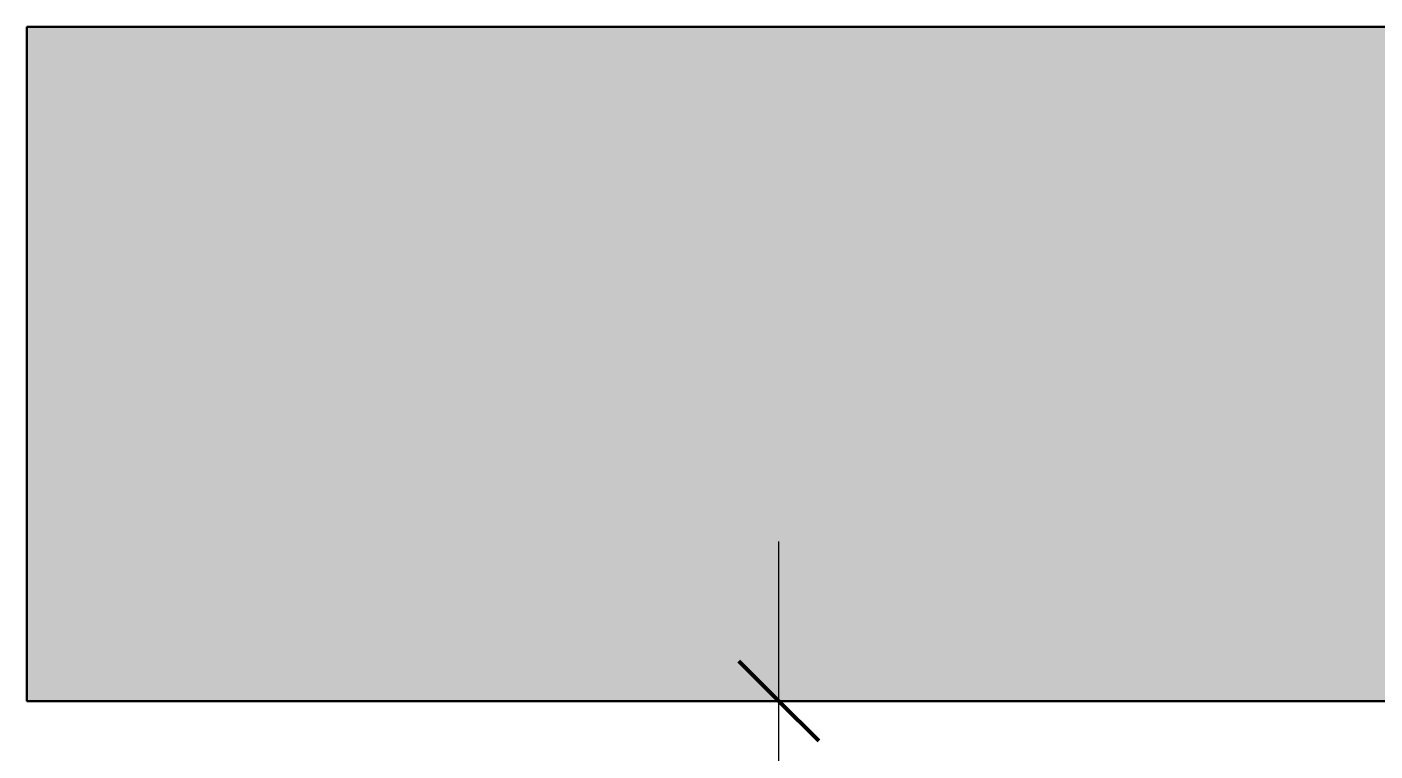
# Model space of a CAD drawing. Header units: inches. Extents: x -1287 to 1590, y -3558 to 989.
# Drawn here: x -786.57 to -748.56, y 788.47 to 808.87 of the extents above; entities that cross this region are included whole.
import ezdxf

# ---------------------------------------------------------------- set-up
doc = ezdxf.new("R2010")
doc.units = ezdxf.units.IN
doc.header["$MEASUREMENT"] = 0
for name, color, linetype, lineweight in [('A-ANNO-DIMS', 211, 'Continuous', 9), ('A-ANNO-DIMS-48', 211, 'Continuous', 9), ('A-WALL', 113, 'Continuous', 18), ('A-WALL-PATT', 111, 'Continuous', 18)]:
    doc.layers.add(name, color=color, linetype=linetype, lineweight=lineweight)
doc.styles.add('Swis721 Lt BT', font='swissl.ttf', dxfattribs={"height": 4.5})
doc.dimstyles.new('OTJ_-_3_32__Linear__1_2__Tolerance', dxfattribs={"dimscale": 12, "dimtxt": 4.748918, "dimasz": 0.1875, "dimexe": 0.375, "dimexo": 0.25, "dimgap": 0.25, "dimtad": 1, "dimdec": 1, "dimrnd": 0.5, "dimzin": 3, "dimdsep": 46, "dimlunit": 4, "dimtxsty": 'Swis721 Lt BT', "dimblk1": 'OBLIQUE', "dimblk2": 'OBLIQUE', "dimsah": 1, "dimcen": 0.09, "dimdle": 0.375, "dimazin": 0, "dimtfac": 1, "dimtdec": 4, "dimtix": 1, "dimtmove": 0, "dimatfit": 3, "dimfxl": 1, "dimtvp": 1, "dimfrac": 2, "dimtolj": 1, "dimtzin": 0, "dimarcsym": 2})

# ---------------------------------------------------------------- blocks, each defined once
blk = doc.blocks.new('DIMBLOCK5-1st Floor Construction')
at = {"layer": 'A-ANNO-DIMS-48'}
for p, q in [((-765.368, 725.374), (-765.368, 794.374)), ((-763.959, 789.874), (-769.868, 789.874)), ((-765.368, 789.874), (-763.959, 789.874)), ((-756.571, 729.874), (-769.868, 729.874)), ((-765.368, 729.874), (-756.571, 729.874))]:
    blk.add_line(p, q, dxfattribs=at)
at = {"layer": 'A-ANNO-DIMS-48', "lineweight": 50}
for p, q in [((-765.368, 789.874), (-766.493, 790.999)), ((-765.368, 789.874), (-764.243, 788.749)), ((-765.368, 729.874), (-766.493, 730.999)), ((-765.368, 729.874), (-764.243, 728.749))]:
    blk.add_line(p, q, dxfattribs=at)
at = {"layer": 'A-ANNO-DIMS-48', "color": 0, "insert": (-774.375, 752.6), "char_height": 4.5, "width": 17.45793, "attachment_point": 1, "rotation": 90, "line_spacing_factor": 1.005062, "style": 'Swis721 Lt BT'}
blk.add_mtext('5\' - 0"', dxfattribs=at)
blk = doc.blocks.new('_Oblique')
at = {"color": 0, "linetype": 'ByBlock', "lineweight": -2}
blk.add_line((-0.5, -0.5), (0.5, 0.5), dxfattribs=at)

msp = doc.modelspace()

# ---------------------------------------------------------------- hatches: boundary and pattern name
at = {"layer": 'A-WALL-PATT', "lineweight": 9}
h = msp.add_hatch(color=7, dxfattribs=at)
h.paths.add_polyline_path([(-732.062, 789.874), (-732.062, 808.874), (-786.566, 808.874), (-786.566, 789.874), (-779.648, 789.874)], flags=0)
h.paths.add_polyline_path([(-824.066, 789.874), (-824.066, 808.874), (-872.062, 808.874), (-872.062, 789.874), (-833.2, 789.874)], flags=0)

# ---------------------------------------------------------------- linework, layer by layer
at = {"layer": 'A-WALL', "color": 8, "lineweight": 30}
for p, q in [((-732.062, 808.874), (-786.566, 808.874)), ((-786.566, 808.874), (-786.566, 789.874)), ((-786.566, 789.874), (-707.321, 789.874))]:
    msp.add_line(p, q, dxfattribs=at)

# ---------------------------------------------------------------- dimensions: what is measured, and where the dimension line sits
at = {"layer": 'A-ANNO-DIMS'}
dim = msp.add_linear_dim(base=(-765.368, 789.874), p1=(-753.571, 729.874), p2=(-766.959, 789.874), angle=90, dimstyle='OTJ_-_3_32__Linear__1_2__Tolerance', override={"dimpost": '<>', "dimfxl": 61.475517}, dxfattribs=at)
dim.commit()
dim.dimension.update_dxf_attribs({"geometry": 'DIMBLOCK5-1st Floor Construction', "text_midpoint": (-770.68, 759.874)})

doc.saveas('drawing.dxf')
